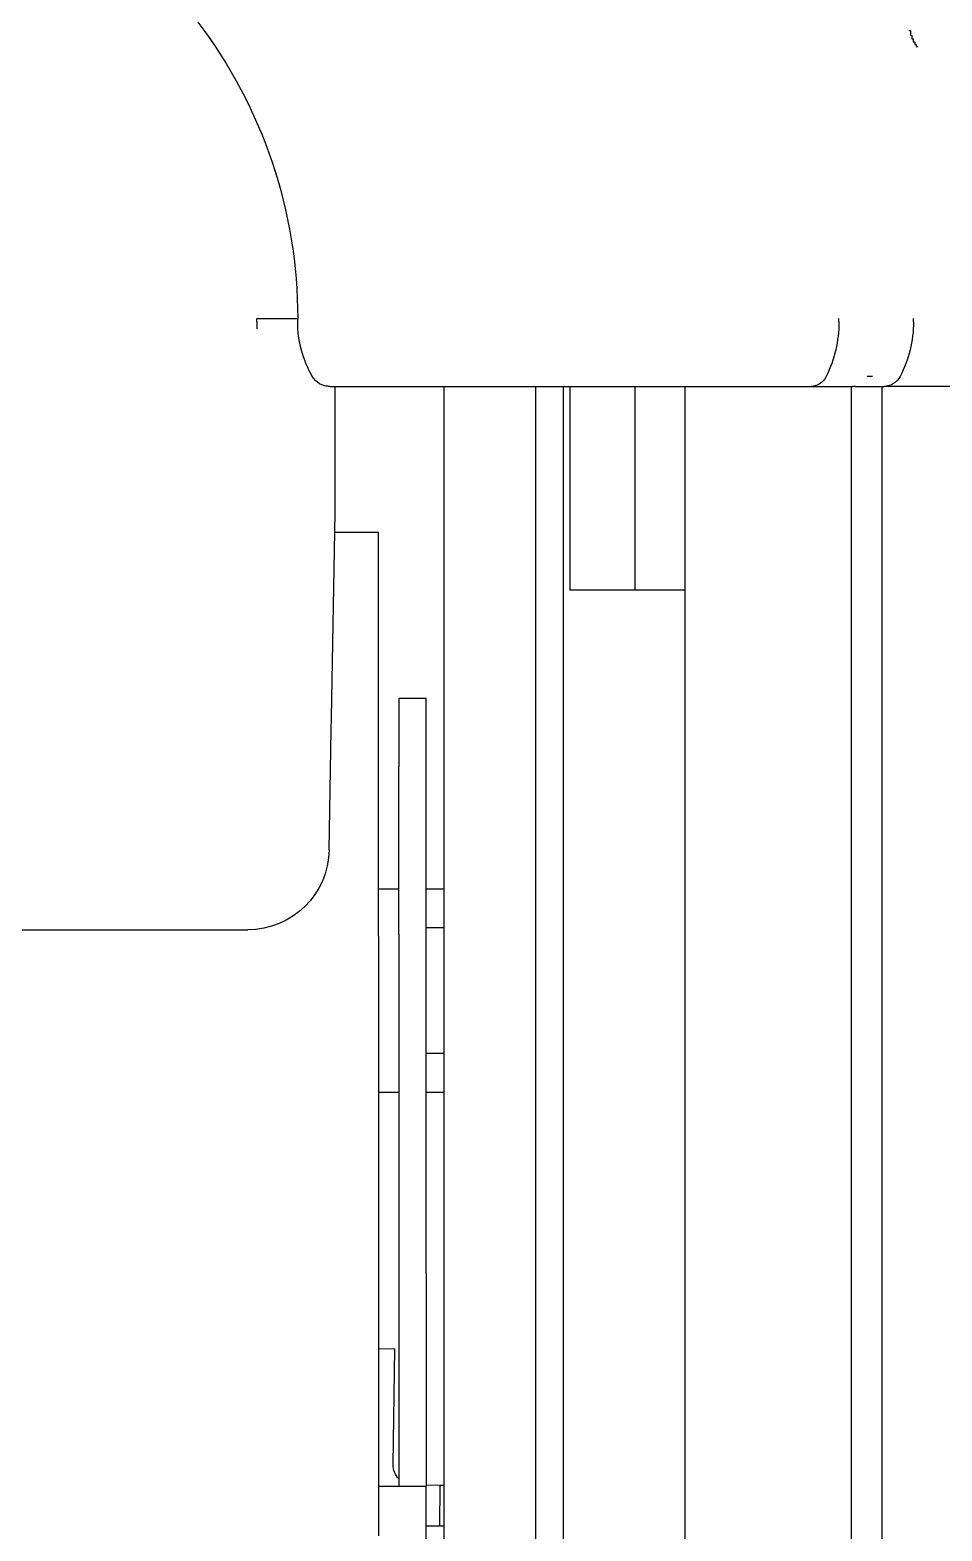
# Model space of a CAD drawing. Header units: millimetres. Extents: x 2698011 to 2856548, y 1019778 to 1210064.
# Drawn here: x 2787027.1 to 2787094.2, y 1123878.9 to 1123989.3 of the extents above; entities that cross this region are included whole.
import ezdxf

# ---------------------------------------------------------------- set-up
doc = ezdxf.new("R2010")
doc.units = ezdxf.units.MM
doc.layers.add('Bloques borde', color=9, linetype='Continuous')
doc.layers.add('Y_ CAJAS', color=9, linetype='Continuous')

# ---------------------------------------------------------------- blocks, each defined once
blk = doc.blocks.new('CO ALURA_  2500 tras 1120 CE ESQ - Inc')
at = {"layer": 'Bloques borde', "linetype": 'Continuous'}
for p, q in [((0.50099375119828, 0), (0.50099375119828, 1.185)), ((0.50099375119828, 0), (0.50099375119828, 1.185)), ((0.5077437511982908, 0), (0.5077437511982908, 1.185)), ((0.5077437511982908, 0), (0.5077437511982908, 1.185)), ((0.5097937511982878, 0), (0.5097937511982878, 1.185)), ((0.5097937511982878, 0), (0.5097937511982878, 1.185)), ((0.5187437514162241, 0), (0.5187437514162241, 1.185)), ((0.5187437514162241, 0), (0.5187437514162241, 1.185)), ((0.530993751198281, 0), (0.530993751198281, 1.185)), ((0.530993751198281, 0), (0.530993751198281, 1.185)), ((0.533252009211225, 0), (0.533252009211225, 1.185)), ((0.533252009211225, 0), (0.533252009211225, 1.185)), ((0.4996937517974234, 0.7159746438903059), (0.4996937517974234, 0.0809746438903005)), ((0.4996937517974234, 0.7159746438903059), (0.4996937517974234, 0.0809746438903005)), ((0.4961937517974209, 0.0404621901043925), (0.4961937517974209, 0.0846049959806834)), ((0.4961937517974209, 0.0404621901043925), (0.4961937517974209, 0.0846049959806834)), ((0.500693751797428, 0.0838899167934813), (0.4996937517974234, 0.0838746322100548)), ((0.500693751797428, 0.0838899167934813), (0.4996937517974234, 0.0838746322100548)), ((0.50099375119828, 0.0838945021593531), (0.500693751797428, 0.0838899167934813)), ((0.50099375119828, 0.0838945021593531), (0.500693751797428, 0.0838899167934813)), ((0.500693751797428, 0.0838899167934813), (0.5007396001925031, 0.0808902671598304)), ((0.500693751797428, 0.0838899167934813), (0.5007396001925031, 0.0808902671598304)), ((0.4966937517974089, 0.0809746438903005), (0.4961937517974209, 0.0809746438903005)), ((0.4966937517974089, 0.0809746438903005), (0.4961937517974209, 0.0809746438903005)), ((0.4996937517974234, 0.0809746438903005), (0.4966937517974089, 0.0809746438903005)), ((0.4996937517974234, 0.0809746438903005), (0.4966937517974089, 0.0809746438903005)), ((0.4976937517974136, 0.0653059358699437), (0.4976937517974136, 0.0809746438903005)), ((0.4976937517974136, 0.0653059358699437), (0.4976937517974136, 0.0809746438903005)), ((0.4996937517974234, 0.0653059358699437), (0.4996937517974234, 0.0809746438903005)), ((0.4996937517974234, 0.0653059358699437), (0.4996937517974234, 0.0809746438903005)), ((0.5007396001925031, 0.0808902671598304), (0.4996937517974234, 0.0808742818027923)), ((0.5007396001925031, 0.0808902671598304), (0.4996937517974234, 0.0808742818027923)), ((0.50099375119828, 0.0808941517520907), (0.5007396001925031, 0.0808902671598304)), ((0.50099375119828, 0.0808941517520907), (0.5007396001925031, 0.0808902671598304)), ((0.4972629331507791, 0.0793369525487577), (0.4973928369367969, 0.070837945253416)), ((0.4972629331507791, 0.0793369525487577), (0.4973928369367969, 0.070837945253416)), ((0.4961937517974209, 0.0708196177365608), (0.4973928369367969, 0.070837945253416)), ((0.4961937517974209, 0.0708196177365608), (0.4973928369367969, 0.070837945253416)), ((0.4976937517974136, 0.040305935869938), (0.4976937517974136, 0.0653059358699437)), ((0.4976937517974136, 0.040305935869938), (0.4976937517974136, 0.0653059358699437)), ((0.4996937517974234, 0.0653059358699437), (0.4996937517974234, 0.040305935869938)), ((0.4996937517974234, 0.0653059358699437), (0.4996937517974234, 0.040305935869938)), ((0.4976937517974136, 0.0519746438903042), (0.4961937517974209, 0.0519746438903042)), ((0.4976937517974136, 0.0519746438903042), (0.4961937517974209, 0.0519746438903042)), ((0.50099375119828, 0.0519746438903042), (0.4996937517974234, 0.0519746438903042)), ((0.50099375119828, 0.0519746438903042), (0.4996937517974234, 0.0519746438903042)), ((0.50099375119828, 0.0491049786514282), (0.4996937517974234, 0.0491049786514282)), ((0.50099375119828, 0.0491049786514282), (0.4996937517974234, 0.0491049786514282)), ((0.0064316615004998, 0.0400000000000063), (0.4865558396978146, 0.0400000000000063)), ((0.0064316615004998, 0.0400000000000063), (0.4865558396978146, 0.0400000000000063)), ((0.4961937517974209, 0.0404621901043925), (0.4961937517974209, 0.0107318826927951)), ((0.4961937517974209, 0.0404621901043925), (0.4961937517974209, 0.0107318826927951)), ((0.4976937517974136, 0.040305935869938), (0.4976937517974136, 0.0279746438903033)), ((0.4976937517974136, 0.040305935869938), (0.4976937517974136, 0.0279746438903033)), ((0.4996937517974234, 0.040305935869938), (0.4996937517974234, 0.0279746438903033)), ((0.4996937517974234, 0.040305935869938), (0.4996937517974234, 0.0279746438903033)), ((0.50099375119828, 0.0398443091291938), (0.4996937517974234, 0.0398443091291938)), ((0.50099375119828, 0.0398443091291938), (0.4996937517974234, 0.0398443091291938)), ((0.4961937517974209, 0.0369746438903036), (0.4976937517974136, 0.0369746438903036)), ((0.4961937517974209, 0.0369746438903036), (0.4976937517974136, 0.0369746438903036)), ((0.4996937517974234, 0.0369746438903036), (0.50099375119828, 0.0369746438903036)), ((0.4996937517974234, 0.0369746438903036), (0.50099375119828, 0.0369746438903036)), ((0.4925549258687454, 0.0341047144386266), (0.4927085167433918, 0.0253054991239452)), ((0.4925549258687454, 0.0341047144386266), (0.4927085167433918, 0.0253054991239452)), ((0.4976937517974136, 0.0229746438902936), (0.4976937517974136, 0.0279746438903033)), ((0.4976937517974136, 0.0229746438902936), (0.4976937517974136, 0.0279746438903033)), ((0.4996937517974234, 0.0279746438903033), (0.4996937517974234, 0.0229746438902936)), ((0.4996937517974234, 0.0279746438903033), (0.4996937517974234, 0.0229746438902936)), ((0.4927085167433918, 0.0253054991239452), (0.492724815304058, 0.024371755208378)), ((0.4927085167433918, 0.0253054991239452), (0.492724815304058, 0.024371755208378)), ((0.492724815304058, 0.024371755208378), (0.492987501198286, 0.0093224904078255)), ((0.492724815304058, 0.024371755208378), (0.492987501198286, 0.0093224904078255)), ((0.4996937517974234, 0.0229746438902936), (0.4976937517974136, 0.0229746438902936)), ((0.4996937517974234, 0.0229746438902936), (0.4976937517974136, 0.0229746438902936)), ((0.5150982518441368, 0.0150000000000006), (0.510293749400887, 0.0150000000000006)), ((0.510293749400887, 0.0150000000000006), (0.510293749400887, 0)), ((0.5150982518441368, 0.0150000000000006), (0.510293749400887, 0.0150000000000006)), ((0.510293749400887, 0.0150000000000006), (0.510293749400887, 0)), ((0.5187437514162241, 0.0150000000000006), (0.5150982518441368, 0.0150000000000006)), ((0.5150982518441368, 0.0150000000000006), (0.5150982518441368, 0)), ((0.5187437514162241, 0.0150000000000006), (0.5150982518441368, 0.0150000000000006)), ((0.5150982518441368, 0.0150000000000006), (0.5150982518441368, 0)), ((0.4929629001644287, 0.0107318826927951), (0.4961937517974209, 0.0107318826927951)), ((0.4929629001644287, 0.0107318826927951), (0.4961937517974209, 0.0107318826927951)), ((0.492987501198286, 0.0093224904078255), (0.492987501198286, 0.0029121681886437)), ((0.492987501198286, 0.0093224904078255), (0.492987501198286, 0.0029121681886437)), ((0.492987501198286, 0.0029121681886437), (0.492987501198286, 0)), ((0.492987501198286, 0.0029121681886437), (0.492987501198286, 0)), ((0.4925919795966821, 0), (0.4995589029759915, 0)), ((0.4925919795966821, 0), (0.4995589029759915, 0)), ((0.4995589029759915, 0), (0.528045381942718, 0)), ((0.4995589029759915, 0), (0.528045381942718, 0)), ((0.528045381942718, 0), (0.5311067093731481, 0)), ((0.528045381942718, 0), (0.5311067093731481, 0)), ((0.5313240666130242, 0), (0.5311067093731481, 0)), ((0.5313240666130242, 0), (0.5311067093731481, 0)), ((0.5313240666130242, 0), (0.5334222175336834, 0)), ((0.5313240666130242, 0), (0.5334222175336834, 0)), ((0.5434392722007431, 0), (0.533422216198261, 0)), ((0.5434392722007431, 0), (0.533422216198261, 0)), ((0.4913092979680016, -0.0007416697507949), (0.4913102619990755, -0.0007399999999933)), ((0.4913092979680016, -0.0007416697507949), (0.4913102619990755, -0.0007399999999933)), ((0.5291597723895906, -0.0007416697507949), (0.5291589355407214, -0.0007399999999933)), ((0.5291597723895906, -0.0007416697507949), (0.5291589355407214, -0.0007399999999933)), ((0.5345991842966386, -0.0007416697507949), (0.5345982995735598, -0.0007399999999933)), ((0.5345991842966386, -0.0007416697507949), (0.5345982995735598, -0.0007399999999933)), ((0.4872374596637317, -0.004343828904382), (0.4872374596637317, -0.0042476367579667)), ((0.4872374596637317, -0.004343828904382), (0.4872374596637317, -0.0042476367579667)), ((0.4872374596637317, -0.0047416815408781), (0.4872374596637317, -0.004343828904382)), ((0.4872374596637317, -0.0047416815408781), (0.4872374596637317, -0.004343828904382)), ((0.4872374596637317, -0.0047416815408781), (0.4872374596637317, -0.0049999999999955)), ((0.4872374596637317, -0.0047416815408781), (0.4872374596637317, -0.0049999999999955)), ((0.4872374596637317, -0.0049999999999955), (0.4902375011982656, -0.0049999999999955)), ((0.4872374596637317, -0.0049999999999955), (0.4902375011982656, -0.0049999999999955)), ((0.4902375011982656, -0.0047416697507998), (0.4902375011982656, -0.0049999999999955)), ((0.4902375011982656, -0.0047416697507998), (0.4902375011982656, -0.0049999999999955)), ((0.5300895399907688, -0.0047416697507998), (0.5300895399907688, -0.0049999999999955)), ((0.5300895399907688, -0.0047416697507998), (0.5300895399907688, -0.0049999999999955)), ((0.5355829399183847, -0.0047416697507998), (0.5355829399183847, -0.0049999999999955)), ((0.5355829399183847, -0.0047416697507998), (0.5355829399183847, -0.0049999999999955))]:
    blk.add_line(p, q, dxfattribs=at)
for points in [[(0.5325699369485335, -0.0007390805341743, 0), (0.5325699369485335, -0.0007390805341743, 0), (0.5325699369485335, -0.0007390805341743, 0), (0.5325699369485335, -0.0007390805341743, 0), (0.5324699369485302, -0.0007390805341743, 0), (0.5324699369485302, -0.0007390805341743, 0), (0.5324699369485302, -0.0007390805341743, 0), (0.5324699369485302, -0.0007390805341743, 0), (0.5324699369485302, -0.0007390805341743, 0), (0.5324699369485302, -0.0007390805341743, 0), (0.5324699369485302, -0.0007390805341743, 0), (0.5324699369485302, -0.0007290805341711, 0), (0.5324699369485302, -0.0007290805341711, 0), (0.5324699369485302, -0.0007290805341711, 0), (0.5324699369485302, -0.0007290805341711, 0), (0.5324699369485302, -0.0007290805341711, 0), (0.5324699369485302, -0.0007290805341711, 0), (0.5324699369485302, -0.0007290805341711, 0), (0.5324699369485302, -0.0007290805341711, 0), (0.5324699369485302, -0.0007290805341711, 0), (0.5324699369485302, -0.0007290805341711, 0), (0.5324699369485302, -0.0007290805341711, 0), (0.5324699369485302, -0.0007290805341711, 0), (0.5324699369485302, -0.0007290805341711, 0), (0.5324699369485302, -0.0007290805341711, 0), (0.5324699369485302, -0.0007290805341711, 0), (0.5324699369485302, -0.0007290805341711, 0), (0.5324699369485302, -0.0007290805341711, 0), (0.5324699369485302, -0.0007290805341711, 0), (0.5324699369485302, -0.0007290805341711, 0), (0.5324699369485302, -0.0007290805341711, 0), (0.5324699369485302, -0.0007290805341711, 0), (0.5324699369485302, -0.0007290805341711, 0), (0.5324699369485302, -0.0007290805341711, 0), (0.5324699369485302, -0.0007290805341711, 0), (0.5324699369485302, -0.0007290805341711, 0), (0.5324699369485302, -0.0007290805341711, 0), (0.5324699369485302, -0.0007290805341711, 0), (0.5324699369485302, -0.0007290805341711, 0), (0.5324699369485302, -0.0007290805341711, 0), (0.5324699369485302, -0.0007290805341711, 0), (0.5324699369485302, -0.0007290805341711, 0), (0.5324699369485302, -0.0007290805341711, 0), (0.5323699369485269, -0.0007290805341711, 0), (0.5323699369485269, -0.0007290805341711, 0), (0.5323699369485269, -0.0007290805341711, 0), (0.5323699369485269, -0.0007290805341711, 0), (0.5323699369485269, -0.0007290805341711, 0), (0.5323699369485269, -0.0007290805341711, 0), (0.5323699369485269, -0.0007290805341711, 0), (0.5323699369485269, -0.0007290805341711, 0), (0.5323699369485269, -0.0007290805341711, 0), (0.5323699369485269, -0.0007290805341711, 0), (0.5323699369485269, -0.0007290805341711, 0), (0.5323699369485269, -0.0007290805341711, 0), (0.5323699369485269, -0.0007290805341711, 0), (0.5323699369485269, -0.0007290805341711, 0), (0.5323699369485269, -0.0007290805341711, 0), (0.5323699369485269, -0.0007290805341711, 0), (0.5323699369485269, -0.0007290805341711, 0), (0.5323699369485269, -0.0007190805341679, 0), (0.5323699369485269, -0.0007190805341679, 0), (0.5323699369485269, -0.0007190805341679, 0), (0.5323699369485269, -0.0007190805341679, 0), (0.5323699369485269, -0.0007190805341679, 0), (0.5323699369485269, -0.0007190805341679, 0), (0.5323699369485269, -0.0007190805341679, 0), (0.5323699369485269, -0.0007190805341679, 0), (0.5323699369485269, -0.0007190805341679, 0), (0.5323699369485269, -0.0007290805341711, 0), (0.5323699369485269, -0.0007290805341711, 0), (0.5323699369485269, -0.0007290805341711, 0), (0.5323699369485269, -0.0007290805341711, 0), (0.5323699369485269, -0.0007290805341711, 0), (0.5323699369485269, -0.0007290805341711, 0), (0.5323699369485269, -0.0007290805341711, 0), (0.5322699369485236, -0.0007290805341711, 0), (0.5322699369485236, -0.0007290805341711, 0), (0.5322699369485236, -0.0007290805341711, 0), (0.5322699369485236, -0.0007290805341711, 0), (0.5322699369485236, -0.0007290805341711, 0), (0.5322699369485236, -0.0007290805341711, 0), (0.5322699369485236, -0.0007290805341711, 0), (0.5322699369485236, -0.0007290805341711, 0), (0.5322699369485236, -0.0007290805341711, 0), (0.5322699369485236, -0.0007290805341711, 0), (0.5322699369485236, -0.0007290805341711, 0), (0.5322699369485236, -0.0007290805341711, 0), (0.5322699369485236, -0.0007290805341711, 0), (0.5322699369485236, -0.0007290805341711, 0), (0.5322699369485236, -0.0007290805341711, 0), (0.5322699369485236, -0.0007290805341711, 0), (0.5322699369485236, -0.0007290805341711, 0), (0.5322699369485236, -0.0007290805341711, 0), (0.5322699369485236, -0.0007290805341711, 0), (0.5322699369485236, -0.0007290805341711, 0), (0.5322699369485236, -0.0007290805341711, 0), (0.5322699369485236, -0.0007290805341711, 0), (0.5322699369485236, -0.0007290805341711, 0), (0.5322699369485236, -0.0007290805341711, 0), (0.5322699369485236, -0.0007290805341711, 0), (0.5322699369485236, -0.0007290805341711, 0), (0.5322699369485236, -0.0007290805341711, 0), (0.5322699369485236, -0.0007290805341711, 0), (0.5322699369485236, -0.0007290805341711, 0), (0.5322699369485236, -0.0007290805341711, 0), (0.5321699369485487, -0.0007290805341711, 0), (0.5321699369485487, -0.0007290805341711, 0), (0.5321699369485487, -0.0007290805341711, 0), (0.5321699369485487, -0.0007290805341711, 0), (0.5321699369485487, -0.0007290805341711, 0), (0.5321699369485487, -0.0007290805341711, 0), (0.5321699369485487, -0.0007290805341711, 0), (0.5321699369485487, -0.0007290805341711, 0), (0.5321699369485487, -0.0007290805341711, 0), (0.5321699369485487, -0.0007290805341711, 0), (0.5321699369485487, -0.0007290805341711, 0), (0.5321699369485487, -0.0007290805341711, 0), (0.5321699369485487, -0.0007390805341743, 0), (0.5321699369485487, -0.0007390805341743, 0), (0.5321699369485487, -0.0007390805341743, 0), (0.5321699369485487, -0.0007390805341743, 0), (0.5321699369485487, -0.0007390805341743, 0), (0.5321699369485487, -0.0007390805341743, 0), (0.5321699369485487, -0.0007390805341743, 0), (0.5321699369485487, -0.0007390805341743, 0), (0.5321699369485487, -0.0007390805341743, 0), (0.5321699369485487, -0.0007390805341743, 0), (0.5321699369485487, -0.0007390805341743, 0)], [(0.5325699369485335, -0.0007390805341743, 0), (0.5325699369485335, -0.0007390805341743, 0), (0.5325699369485335, -0.0007390805341743, 0), (0.5325699369485335, -0.0007390805341743, 0), (0.5324699369485302, -0.0007390805341743, 0), (0.5324699369485302, -0.0007390805341743, 0), (0.5324699369485302, -0.0007390805341743, 0), (0.5324699369485302, -0.0007390805341743, 0), (0.5324699369485302, -0.0007390805341743, 0), (0.5324699369485302, -0.0007390805341743, 0), (0.5324699369485302, -0.0007390805341743, 0), (0.5324699369485302, -0.0007290805341711, 0), (0.5324699369485302, -0.0007290805341711, 0), (0.5324699369485302, -0.0007290805341711, 0), (0.5324699369485302, -0.0007290805341711, 0), (0.5324699369485302, -0.0007290805341711, 0), (0.5324699369485302, -0.0007290805341711, 0), (0.5324699369485302, -0.0007290805341711, 0), (0.5324699369485302, -0.0007290805341711, 0), (0.5324699369485302, -0.0007290805341711, 0), (0.5324699369485302, -0.0007290805341711, 0), (0.5324699369485302, -0.0007290805341711, 0), (0.5324699369485302, -0.0007290805341711, 0), (0.5324699369485302, -0.0007290805341711, 0), (0.5324699369485302, -0.0007290805341711, 0), (0.5324699369485302, -0.0007290805341711, 0), (0.5324699369485302, -0.0007290805341711, 0), (0.5324699369485302, -0.0007290805341711, 0), (0.5324699369485302, -0.0007290805341711, 0), (0.5324699369485302, -0.0007290805341711, 0), (0.5324699369485302, -0.0007290805341711, 0), (0.5324699369485302, -0.0007290805341711, 0), (0.5324699369485302, -0.0007290805341711, 0), (0.5324699369485302, -0.0007290805341711, 0), (0.5324699369485302, -0.0007290805341711, 0), (0.5324699369485302, -0.0007290805341711, 0), (0.5324699369485302, -0.0007290805341711, 0), (0.5324699369485302, -0.0007290805341711, 0), (0.5324699369485302, -0.0007290805341711, 0), (0.5324699369485302, -0.0007290805341711, 0), (0.5324699369485302, -0.0007290805341711, 0), (0.5324699369485302, -0.0007290805341711, 0), (0.5324699369485302, -0.0007290805341711, 0), (0.5323699369485269, -0.0007290805341711, 0), (0.5323699369485269, -0.0007290805341711, 0), (0.5323699369485269, -0.0007290805341711, 0), (0.5323699369485269, -0.0007290805341711, 0), (0.5323699369485269, -0.0007290805341711, 0), (0.5323699369485269, -0.0007290805341711, 0), (0.5323699369485269, -0.0007290805341711, 0), (0.5323699369485269, -0.0007290805341711, 0), (0.5323699369485269, -0.0007290805341711, 0), (0.5323699369485269, -0.0007290805341711, 0), (0.5323699369485269, -0.0007290805341711, 0), (0.5323699369485269, -0.0007290805341711, 0), (0.5323699369485269, -0.0007290805341711, 0), (0.5323699369485269, -0.0007290805341711, 0), (0.5323699369485269, -0.0007290805341711, 0), (0.5323699369485269, -0.0007290805341711, 0), (0.5323699369485269, -0.0007290805341711, 0), (0.5323699369485269, -0.0007190805341679, 0), (0.5323699369485269, -0.0007190805341679, 0), (0.5323699369485269, -0.0007190805341679, 0), (0.5323699369485269, -0.0007190805341679, 0), (0.5323699369485269, -0.0007190805341679, 0), (0.5323699369485269, -0.0007190805341679, 0), (0.5323699369485269, -0.0007190805341679, 0), (0.5323699369485269, -0.0007190805341679, 0), (0.5323699369485269, -0.0007190805341679, 0), (0.5323699369485269, -0.0007290805341711, 0), (0.5323699369485269, -0.0007290805341711, 0), (0.5323699369485269, -0.0007290805341711, 0), (0.5323699369485269, -0.0007290805341711, 0), (0.5323699369485269, -0.0007290805341711, 0), (0.5323699369485269, -0.0007290805341711, 0), (0.5323699369485269, -0.0007290805341711, 0), (0.5322699369485236, -0.0007290805341711, 0), (0.5322699369485236, -0.0007290805341711, 0), (0.5322699369485236, -0.0007290805341711, 0), (0.5322699369485236, -0.0007290805341711, 0), (0.5322699369485236, -0.0007290805341711, 0), (0.5322699369485236, -0.0007290805341711, 0), (0.5322699369485236, -0.0007290805341711, 0), (0.5322699369485236, -0.0007290805341711, 0), (0.5322699369485236, -0.0007290805341711, 0), (0.5322699369485236, -0.0007290805341711, 0), (0.5322699369485236, -0.0007290805341711, 0), (0.5322699369485236, -0.0007290805341711, 0), (0.5322699369485236, -0.0007290805341711, 0), (0.5322699369485236, -0.0007290805341711, 0), (0.5322699369485236, -0.0007290805341711, 0), (0.5322699369485236, -0.0007290805341711, 0), (0.5322699369485236, -0.0007290805341711, 0), (0.5322699369485236, -0.0007290805341711, 0), (0.5322699369485236, -0.0007290805341711, 0), (0.5322699369485236, -0.0007290805341711, 0), (0.5322699369485236, -0.0007290805341711, 0), (0.5322699369485236, -0.0007290805341711, 0), (0.5322699369485236, -0.0007290805341711, 0), (0.5322699369485236, -0.0007290805341711, 0), (0.5322699369485236, -0.0007290805341711, 0), (0.5322699369485236, -0.0007290805341711, 0), (0.5322699369485236, -0.0007290805341711, 0), (0.5322699369485236, -0.0007290805341711, 0), (0.5322699369485236, -0.0007290805341711, 0), (0.5322699369485236, -0.0007290805341711, 0), (0.5321699369485487, -0.0007290805341711, 0), (0.5321699369485487, -0.0007290805341711, 0), (0.5321699369485487, -0.0007290805341711, 0), (0.5321699369485487, -0.0007290805341711, 0), (0.5321699369485487, -0.0007290805341711, 0), (0.5321699369485487, -0.0007290805341711, 0), (0.5321699369485487, -0.0007290805341711, 0), (0.5321699369485487, -0.0007290805341711, 0), (0.5321699369485487, -0.0007290805341711, 0), (0.5321699369485487, -0.0007290805341711, 0), (0.5321699369485487, -0.0007290805341711, 0), (0.5321699369485487, -0.0007290805341711, 0), (0.5321699369485487, -0.0007390805341743, 0), (0.5321699369485487, -0.0007390805341743, 0), (0.5321699369485487, -0.0007390805341743, 0), (0.5321699369485487, -0.0007390805341743, 0), (0.5321699369485487, -0.0007390805341743, 0), (0.5321699369485487, -0.0007390805341743, 0), (0.5321699369485487, -0.0007390805341743, 0), (0.5321699369485487, -0.0007390805341743, 0), (0.5321699369485487, -0.0007390805341743, 0), (0.5321699369485487, -0.0007390805341743, 0), (0.5321699369485487, -0.0007390805341743, 0)], [(0.5325699369485335, -0.0007390805341743, 0), (0.5325699369485335, -0.0007390805341743, 0), (0.5325699369485335, -0.0007390805341743, 0), (0.5325699369485335, -0.0007390805341743, 0), (0.5324699369485302, -0.0007390805341743, 0), (0.5324699369485302, -0.0007390805341743, 0), (0.5324699369485302, -0.0007390805341743, 0), (0.5324699369485302, -0.0007390805341743, 0), (0.5324699369485302, -0.0007390805341743, 0), (0.5324699369485302, -0.0007390805341743, 0), (0.5324699369485302, -0.0007390805341743, 0), (0.5324699369485302, -0.0007390805341743, 0), (0.5324699369485302, -0.0007390805341743, 0), (0.5324699369485302, -0.0007390805341743, 0), (0.5324699369485302, -0.0007390805341743, 0), (0.5324699369485302, -0.0007390805341743, 0), (0.5324699369485302, -0.0007390805341743, 0), (0.5324699369485302, -0.0007390805341743, 0), (0.5324699369485302, -0.0007390805341743, 0), (0.5324699369485302, -0.0007390805341743, 0), (0.5324699369485302, -0.0007390805341743, 0), (0.5324699369485302, -0.0007390805341743, 0), (0.5324699369485302, -0.0007390805341743, 0), (0.5324699369485302, -0.0007390805341743, 0), (0.5324699369485302, -0.0007290805341711, 0), (0.5324699369485302, -0.0007290805341711, 0), (0.5324699369485302, -0.0007290805341711, 0), (0.5324699369485302, -0.0007290805341711, 0), (0.5324699369485302, -0.0007290805341711, 0), (0.5324699369485302, -0.0007290805341711, 0), (0.5324699369485302, -0.0007290805341711, 0), (0.5324699369485302, -0.0007290805341711, 0), (0.5324699369485302, -0.0007290805341711, 0), (0.5324699369485302, -0.0007290805341711, 0), (0.5324699369485302, -0.0007290805341711, 0), (0.5324699369485302, -0.0007290805341711, 0), (0.5324699369485302, -0.0007290805341711, 0), (0.5324699369485302, -0.0007290805341711, 0), (0.5324699369485302, -0.0007290805341711, 0), (0.5324699369485302, -0.0007290805341711, 0), (0.5324699369485302, -0.0007290805341711, 0), (0.5324699369485302, -0.0007290805341711, 0), (0.5324699369485302, -0.0007290805341711, 0), (0.5324699369485302, -0.0007290805341711, 0), (0.5323699369485269, -0.0007290805341711, 0), (0.5323699369485269, -0.0007290805341711, 0), (0.5323699369485269, -0.0007290805341711, 0), (0.5323699369485269, -0.0007290805341711, 0), (0.5323699369485269, -0.0007290805341711, 0), (0.5323699369485269, -0.0007290805341711, 0), (0.5323699369485269, -0.0007290805341711, 0), (0.5323699369485269, -0.0007290805341711, 0), (0.5323699369485269, -0.0007290805341711, 0), (0.5323699369485269, -0.0007290805341711, 0), (0.5323699369485269, -0.0007290805341711, 0), (0.5323699369485269, -0.0007290805341711, 0), (0.5323699369485269, -0.0007290805341711, 0), (0.5323699369485269, -0.0007290805341711, 0), (0.5323699369485269, -0.0007290805341711, 0), (0.5323699369485269, -0.0007290805341711, 0), (0.5323699369485269, -0.0007290805341711, 0), (0.5323699369485269, -0.0007290805341711, 0), (0.5323699369485269, -0.0007290805341711, 0), (0.5323699369485269, -0.0007290805341711, 0), (0.5323699369485269, -0.0007290805341711, 0), (0.5323699369485269, -0.0007290805341711, 0), (0.5323699369485269, -0.0007290805341711, 0), (0.5323699369485269, -0.0007290805341711, 0), (0.5323699369485269, -0.0007290805341711, 0), (0.5323699369485269, -0.0007290805341711, 0), (0.5323699369485269, -0.0007290805341711, 0), (0.5323699369485269, -0.0007290805341711, 0), (0.5323699369485269, -0.0007290805341711, 0), (0.5323699369485269, -0.0007290805341711, 0), (0.5323699369485269, -0.0007290805341711, 0), (0.5323699369485269, -0.0007290805341711, 0), (0.5323699369485269, -0.0007290805341711, 0), (0.5322699369485236, -0.0007290805341711, 0), (0.5322699369485236, -0.0007290805341711, 0), (0.5322699369485236, -0.0007290805341711, 0), (0.5322699369485236, -0.0007290805341711, 0), (0.5322699369485236, -0.0007290805341711, 0), (0.5322699369485236, -0.0007290805341711, 0), (0.5322699369485236, -0.0007290805341711, 0), (0.5322699369485236, -0.0007290805341711, 0), (0.5322699369485236, -0.0007290805341711, 0), (0.5322699369485236, -0.0007290805341711, 0), (0.5322699369485236, -0.0007290805341711, 0), (0.5322699369485236, -0.0007290805341711, 0), (0.5322699369485236, -0.0007290805341711, 0), (0.5322699369485236, -0.0007290805341711, 0), (0.5322699369485236, -0.0007290805341711, 0), (0.5322699369485236, -0.0007290805341711, 0), (0.5322699369485236, -0.0007290805341711, 0), (0.5322699369485236, -0.0007290805341711, 0), (0.5322699369485236, -0.0007290805341711, 0), (0.5322699369485236, -0.0007290805341711, 0), (0.5322699369485236, -0.0007290805341711, 0), (0.5322699369485236, -0.0007290805341711, 0), (0.5322699369485236, -0.0007290805341711, 0), (0.5322699369485236, -0.0007290805341711, 0), (0.5322699369485236, -0.0007290805341711, 0), (0.5322699369485236, -0.0007290805341711, 0), (0.5322699369485236, -0.0007290805341711, 0), (0.5322699369485236, -0.0007290805341711, 0), (0.5322699369485236, -0.0007390805341743, 0), (0.5322699369485236, -0.0007390805341743, 0), (0.5321699369485487, -0.0007390805341743, 0), (0.5321699369485487, -0.0007390805341743, 0), (0.5321699369485487, -0.0007390805341743, 0), (0.5321699369485487, -0.0007390805341743, 0), (0.5321699369485487, -0.0007390805341743, 0), (0.5321699369485487, -0.0007390805341743, 0), (0.5321699369485487, -0.0007390805341743, 0), (0.5321699369485487, -0.0007390805341743, 0), (0.5321699369485487, -0.0007390805341743, 0), (0.5321699369485487, -0.0007390805341743, 0), (0.5321699369485487, -0.0007390805341743, 0), (0.5321699369485487, -0.0007390805341743, 0), (0.5321699369485487, -0.0007390805341743, 0), (0.5321699369485487, -0.0007390805341743, 0), (0.5321699369485487, -0.0007390805341743, 0), (0.5321699369485487, -0.0007390805341743, 0), (0.5321699369485487, -0.0007390805341743, 0), (0.5321699369485487, -0.0007390805341743, 0), (0.5321699369485487, -0.0007390805341743, 0), (0.5321699369485487, -0.0007390805341743, 0), (0.5321699369485487, -0.0007390805341743, 0), (0.5321699369485487, -0.0007390805341743, 0)], [(0.5325699369485335, -0.0007390805341743, 0), (0.5325699369485335, -0.0007390805341743, 0), (0.5325699369485335, -0.0007390805341743, 0), (0.5325699369485335, -0.0007390805341743, 0), (0.5324699369485302, -0.0007390805341743, 0), (0.5324699369485302, -0.0007390805341743, 0), (0.5324699369485302, -0.0007390805341743, 0), (0.5324699369485302, -0.0007390805341743, 0), (0.5324699369485302, -0.0007390805341743, 0), (0.5324699369485302, -0.0007390805341743, 0), (0.5324699369485302, -0.0007390805341743, 0), (0.5324699369485302, -0.0007390805341743, 0), (0.5324699369485302, -0.0007390805341743, 0), (0.5324699369485302, -0.0007390805341743, 0), (0.5324699369485302, -0.0007390805341743, 0), (0.5324699369485302, -0.0007390805341743, 0), (0.5324699369485302, -0.0007390805341743, 0), (0.5324699369485302, -0.0007390805341743, 0), (0.5324699369485302, -0.0007390805341743, 0), (0.5324699369485302, -0.0007390805341743, 0), (0.5324699369485302, -0.0007390805341743, 0), (0.5324699369485302, -0.0007390805341743, 0), (0.5324699369485302, -0.0007390805341743, 0), (0.5324699369485302, -0.0007390805341743, 0), (0.5324699369485302, -0.0007290805341711, 0), (0.5324699369485302, -0.0007290805341711, 0), (0.5324699369485302, -0.0007290805341711, 0), (0.5324699369485302, -0.0007290805341711, 0), (0.5324699369485302, -0.0007290805341711, 0), (0.5324699369485302, -0.0007290805341711, 0), (0.5324699369485302, -0.0007290805341711, 0), (0.5324699369485302, -0.0007290805341711, 0), (0.5324699369485302, -0.0007290805341711, 0), (0.5324699369485302, -0.0007290805341711, 0), (0.5324699369485302, -0.0007290805341711, 0), (0.5324699369485302, -0.0007290805341711, 0), (0.5324699369485302, -0.0007290805341711, 0), (0.5324699369485302, -0.0007290805341711, 0), (0.5324699369485302, -0.0007290805341711, 0), (0.5324699369485302, -0.0007290805341711, 0), (0.5324699369485302, -0.0007290805341711, 0), (0.5324699369485302, -0.0007290805341711, 0), (0.5324699369485302, -0.0007290805341711, 0), (0.5324699369485302, -0.0007290805341711, 0), (0.5323699369485269, -0.0007290805341711, 0), (0.5323699369485269, -0.0007290805341711, 0), (0.5323699369485269, -0.0007290805341711, 0), (0.5323699369485269, -0.0007290805341711, 0), (0.5323699369485269, -0.0007290805341711, 0), (0.5323699369485269, -0.0007290805341711, 0), (0.5323699369485269, -0.0007290805341711, 0), (0.5323699369485269, -0.0007290805341711, 0), (0.5323699369485269, -0.0007290805341711, 0), (0.5323699369485269, -0.0007290805341711, 0), (0.5323699369485269, -0.0007290805341711, 0), (0.5323699369485269, -0.0007290805341711, 0), (0.5323699369485269, -0.0007290805341711, 0), (0.5323699369485269, -0.0007290805341711, 0), (0.5323699369485269, -0.0007290805341711, 0), (0.5323699369485269, -0.0007290805341711, 0), (0.5323699369485269, -0.0007290805341711, 0), (0.5323699369485269, -0.0007290805341711, 0), (0.5323699369485269, -0.0007290805341711, 0), (0.5323699369485269, -0.0007290805341711, 0), (0.5323699369485269, -0.0007290805341711, 0), (0.5323699369485269, -0.0007290805341711, 0), (0.5323699369485269, -0.0007290805341711, 0), (0.5323699369485269, -0.0007290805341711, 0), (0.5323699369485269, -0.0007290805341711, 0), (0.5323699369485269, -0.0007290805341711, 0), (0.5323699369485269, -0.0007290805341711, 0), (0.5323699369485269, -0.0007290805341711, 0), (0.5323699369485269, -0.0007290805341711, 0), (0.5323699369485269, -0.0007290805341711, 0), (0.5323699369485269, -0.0007290805341711, 0), (0.5323699369485269, -0.0007290805341711, 0), (0.5323699369485269, -0.0007290805341711, 0), (0.5322699369485236, -0.0007290805341711, 0), (0.5322699369485236, -0.0007290805341711, 0), (0.5322699369485236, -0.0007290805341711, 0), (0.5322699369485236, -0.0007290805341711, 0), (0.5322699369485236, -0.0007290805341711, 0), (0.5322699369485236, -0.0007290805341711, 0), (0.5322699369485236, -0.0007290805341711, 0), (0.5322699369485236, -0.0007290805341711, 0), (0.5322699369485236, -0.0007290805341711, 0), (0.5322699369485236, -0.0007290805341711, 0), (0.5322699369485236, -0.0007290805341711, 0), (0.5322699369485236, -0.0007290805341711, 0), (0.5322699369485236, -0.0007290805341711, 0), (0.5322699369485236, -0.0007290805341711, 0), (0.5322699369485236, -0.0007290805341711, 0), (0.5322699369485236, -0.0007290805341711, 0), (0.5322699369485236, -0.0007290805341711, 0), (0.5322699369485236, -0.0007290805341711, 0), (0.5322699369485236, -0.0007290805341711, 0), (0.5322699369485236, -0.0007290805341711, 0), (0.5322699369485236, -0.0007290805341711, 0), (0.5322699369485236, -0.0007290805341711, 0), (0.5322699369485236, -0.0007290805341711, 0), (0.5322699369485236, -0.0007290805341711, 0), (0.5322699369485236, -0.0007290805341711, 0), (0.5322699369485236, -0.0007290805341711, 0), (0.5322699369485236, -0.0007290805341711, 0), (0.5322699369485236, -0.0007290805341711, 0), (0.5322699369485236, -0.0007390805341743, 0), (0.5322699369485236, -0.0007390805341743, 0), (0.5321699369485487, -0.0007390805341743, 0), (0.5321699369485487, -0.0007390805341743, 0), (0.5321699369485487, -0.0007390805341743, 0), (0.5321699369485487, -0.0007390805341743, 0), (0.5321699369485487, -0.0007390805341743, 0), (0.5321699369485487, -0.0007390805341743, 0), (0.5321699369485487, -0.0007390805341743, 0), (0.5321699369485487, -0.0007390805341743, 0), (0.5321699369485487, -0.0007390805341743, 0), (0.5321699369485487, -0.0007390805341743, 0), (0.5321699369485487, -0.0007390805341743, 0), (0.5321699369485487, -0.0007390805341743, 0), (0.5321699369485487, -0.0007390805341743, 0), (0.5321699369485487, -0.0007390805341743, 0), (0.5321699369485487, -0.0007390805341743, 0), (0.5321699369485487, -0.0007390805341743, 0), (0.5321699369485487, -0.0007390805341743, 0), (0.5321699369485487, -0.0007390805341743, 0), (0.5321699369485487, -0.0007390805341743, 0), (0.5321699369485487, -0.0007390805341743, 0), (0.5321699369485487, -0.0007390805341743, 0), (0.5321699369485487, -0.0007390805341743, 0)]]:
    blk.add_polyline3d(points, dxfattribs=at)
at = {"layer": 'Bloques borde'}
blk.add_polyline3d([(0.5352699369485379, -0.026229080534165, 0), (0.5352699369485379, -0.026229080534165, 0), (0.5352699369485379, -0.026219080534176, 0), (0.5352699369485379, -0.0262090805341728, 0), (0.5352699369485379, -0.0261990805341697, 0), (0.5353699369485412, -0.0261890805341665, 0), (0.5353699369485412, -0.0261790805341633, 0), (0.5353699369485412, -0.0261790805341633, 0), (0.5353699369485412, -0.0261690805341743, 0), (0.5353699369485412, -0.0261590805341712, 0), (0.5353699369485412, -0.026149080534168, 0), (0.5353699369485412, -0.0261390805341648, 0), (0.5353699369485412, -0.0261390805341648, 0), (0.5353699369485412, -0.0261290805341759, 0), (0.5353699369485412, -0.0261190805341727, 0), (0.5353699369485412, -0.0261090805341695, 0), (0.5353699369485412, -0.0260990805341663, 0), (0.5353699369485412, -0.0260990805341663, 0), (0.5353699369485412, -0.0260890805341632, 0), (0.5353699369485412, -0.0260790805341742, 0), (0.5353699369485412, -0.026069080534171, 0), (0.5353699369485412, -0.026069080534171, 0), (0.5353699369485412, -0.0260590805341678, 0), (0.5353699369485412, -0.0260490805341647, 0), (0.5353699369485412, -0.0260390805341757, 0), (0.5353699369485412, -0.0260390805341757, 0), (0.5353699369485412, -0.0260290805341725, 0), (0.5353699369485412, -0.0260190805341694, 0), (0.5353699369485412, -0.0260090805341662, 0), (0.5353699369485412, -0.0260090805341662, 0), (0.5353699369485412, -0.025999080534163, 0), (0.5353699369485412, -0.025989080534174, 0), (0.5353699369485412, -0.0259790805341709, 0), (0.5353699369485412, -0.0259690805341677, 0), (0.5353699369485412, -0.0259690805341677, 0), (0.5353699369485412, -0.0259590805341645, 0), (0.5353699369485412, -0.0259490805341756, 0), (0.5353699369485412, -0.0259390805341724, 0), (0.5353699369485412, -0.0259390805341724, 0), (0.5353699369485412, -0.0259290805341692, 0), (0.5353699369485412, -0.025919080534166, 0), (0.5353699369485412, -0.0259090805341771, 0), (0.5353699369485412, -0.0259090805341771, 0), (0.5353699369485412, -0.0258990805341739, 0), (0.5353699369485412, -0.0258890805341707, 0), (0.5353699369485412, -0.0258790805341676, 0), (0.5353699369485412, -0.0258690805341644, 0), (0.5353699369485412, -0.0258690805341644, 0), (0.5353699369485412, -0.0258590805341754, 0), (0.5353699369485412, -0.0258490805341722, 0), (0.5354699369485445, -0.0258390805341691, 0), (0.5354699369485445, -0.0258390805341691, 0), (0.5354699369485445, -0.0258290805341659, 0), (0.5354699369485445, -0.0258190805341769, 0), (0.5354699369485445, -0.0258090805341738, 0), (0.5354699369485445, -0.0258090805341738, 0), (0.5354699369485445, -0.0257990805341706, 0), (0.5354699369485445, -0.0257890805341674, 0), (0.5354699369485445, -0.0257790805341642, 0), (0.5354699369485445, -0.0257790805341642, 0), (0.5354699369485445, -0.0257690805341753, 0), (0.5354699369485445, -0.0257590805341721, 0), (0.5354699369485445, -0.0257490805341689, 0), (0.5354699369485445, -0.0257490805341689, 0), (0.5354699369485445, -0.0257390805341657, 0), (0.5354699369485445, -0.0257290805341768, 0), (0.5354699369485445, -0.0257190805341736, 0), (0.5354699369485445, -0.0257190805341736, 0), (0.5354699369485445, -0.0257090805341704, 0), (0.5354699369485445, -0.0256990805341673, 0), (0.5354699369485445, -0.0256990805341673, 0), (0.5354699369485445, -0.0256890805341641, 0), (0.5354699369485445, -0.0256790805341751, 0), (0.5354699369485445, -0.025669080534172, 0), (0.5354699369485445, -0.025669080534172, 0), (0.5354699369485445, -0.0256590805341688, 0), (0.5354699369485445, -0.0256490805341656, 0), (0.5354699369485445, -0.0256390805341766, 0), (0.5354699369485445, -0.0256390805341766, 0), (0.5354699369485445, -0.0256290805341735, 0), (0.5354699369485445, -0.0256190805341703, 0), (0.5354699369485445, -0.0256190805341703, 0), (0.5354699369485445, -0.0256090805341671, 0), (0.5354699369485445, -0.0255990805341639, 0), (0.5354699369485445, -0.0255990805341639, 0), (0.5354699369485445, -0.025589080534175, 0), (0.5355699369485479, -0.0255790805341718, 0), (0.5355699369485479, -0.0255690805341686, 0), (0.5355699369485479, -0.0255690805341686, 0), (0.5355699369485479, -0.0255590805341655, 0), (0.5355699369485479, -0.0255490805341765, 0), (0.5355699369485479, -0.0255490805341765, 0), (0.5355699369485479, -0.0255390805341733, 0), (0.5355699369485479, -0.0255290805341701, 0), (0.5355699369485479, -0.0255290805341701, 0), (0.5355699369485479, -0.02551908053416701, 0), (0.5355699369485479, -0.0255090805341638, 0), (0.5355699369485479, -0.0255090805341638, 0), (0.5355699369485479, -0.0254990805341748, 0), (0.5355699369485479, -0.0254890805341717, 0), (0.5355699369485479, -0.0254890805341717, 0), (0.5355699369485479, -0.0254790805341685, 0), (0.5355699369485479, -0.0254690805341653, 0), (0.5355699369485479, -0.0254690805341653, 0), (0.5355699369485479, -0.0254590805341763, 0), (0.5355699369485479, -0.0254490805341732, 0), (0.5355699369485479, -0.0254490805341732, 0), (0.5355699369485479, -0.02543908053417, 0), (0.5355699369485479, -0.02543908053417, 0), (0.5355699369485479, -0.0254290805341668, 0), (0.5355699369485479, -0.0254190805341637, 0), (0.5355699369485479, -0.0254190805341637, 0), (0.5355699369485479, -0.0254090805341747, 0), (0.5355699369485479, -0.0253990805341715, 0), (0.5355699369485479, -0.0253990805341715, 0), (0.5355699369485479, -0.0253890805341683, 0), (0.5355699369485479, -0.0253890805341683, 0), (0.5355699369485479, -0.0253790805341652, 0), (0.5355699369485479, -0.0253690805341762, 0), (0.5355699369485479, -0.0253690805341762, 0), (0.5355699369485479, -0.025359080534173, 0), (0.5356699369485228, -0.025359080534173, 0), (0.5356699369485228, -0.0253490805341699, 0), (0.5356699369485228, -0.0253490805341699, 0), (0.5356699369485228, -0.0253390805341667, 0), (0.5356699369485228, -0.0253290805341635, 0), (0.5356699369485228, -0.0253290805341635, 0), (0.5356699369485228, -0.0253190805341745, 0), (0.5356699369485228, -0.0253190805341745, 0), (0.5356699369485228, -0.0253090805341714, 0), (0.5356699369485228, -0.0253090805341714, 0), (0.5356699369485228, -0.0252990805341682, 0), (0.5356699369485228, -0.0252990805341682, 0), (0.5356699369485228, -0.025289080534165, 0), (0.5356699369485228, -0.0252790805341761, 0), (0.5356699369485228, -0.0252790805341761, 0), (0.5356699369485228, -0.0252690805341729, 0), (0.5356699369485228, -0.0252690805341729, 0), (0.5356699369485228, -0.0252590805341697, 0), (0.5356699369485228, -0.0252590805341697, 0), (0.5356699369485228, -0.0252490805341665, 0), (0.5356699369485228, -0.0252490805341665, 0), (0.5356699369485228, -0.0252390805341776, 0), (0.5356699369485228, -0.0252390805341776, 0), (0.5356699369485228, -0.0252290805341744, 0), (0.5356699369485228, -0.0252290805341744, 0), (0.5356699369485228, -0.0252190805341712, 0), (0.5356699369485228, -0.0252190805341712, 0), (0.5356699369485228, -0.0252090805341681, 0), (0.5356699369485228, -0.0252090805341681, 0), (0.5356699369485228, -0.0251990805341649, 0), (0.5356699369485228, -0.0251990805341649, 0), (0.5356699369485228, -0.0251990805341649, 0), (0.5356699369485228, -0.0251890805341759, 0), (0.5356699369485228, -0.0251890805341759, 0), (0.5356699369485228, -0.0251790805341727, 0), (0.5356699369485228, -0.0251790805341727, 0), (0.5356699369485228, -0.0251690805341696, 0), (0.5356699369485228, -0.0251690805341696, 0), (0.5357699369485261, -0.0251590805341664, 0), (0.5357699369485261, -0.0251590805341664, 0), (0.5357699369485261, -0.0251590805341664, 0), (0.5357699369485261, -0.0251490805341774, 0), (0.5357699369485261, -0.0251490805341774, 0), (0.5357699369485261, -0.0251390805341743, 0), (0.5357699369485261, -0.0251390805341743, 0), (0.5357699369485261, -0.0251390805341743, 0), (0.5357699369485261, -0.0251290805341711, 0), (0.5357699369485261, -0.0251290805341711, 0), (0.5357699369485261, -0.0251190805341679, 0), (0.5357699369485261, -0.0251190805341679, 0), (0.5357699369485261, -0.0251190805341679, 0), (0.5357699369485261, -0.0251090805341647, 0), (0.5357699369485261, -0.0251090805341647, 0), (0.5357699369485261, -0.0251090805341647, 0), (0.5357699369485261, -0.0250990805341758, 0), (0.5357699369485261, -0.0250990805341758, 0), (0.5357699369485261, -0.0250990805341758, 0), (0.5357699369485261, -0.0250890805341726, 0), (0.5357699369485261, -0.0250890805341726, 0), (0.5357699369485261, -0.0250890805341726, 0), (0.5357699369485261, -0.0250790805341694, 0), (0.5357699369485261, -0.0250790805341694, 0), (0.5357699369485261, -0.0250790805341694, 0), (0.5357699369485261, -0.0250690805341662, 0), (0.5357699369485261, -0.0250690805341662, 0), (0.5357699369485261, -0.0250690805341662, 0), (0.5357699369485261, -0.0250590805341773, 0), (0.5357699369485261, -0.0250590805341773, 0), (0.5357699369485261, -0.0250590805341773, 0), (0.5357699369485261, -0.0250490805341741, 0), (0.5357699369485261, -0.0250490805341741, 0), (0.5357699369485261, -0.0250490805341741, 0), (0.5357699369485261, -0.0250490805341741, 0), (0.5357699369485261, -0.0250390805341709, 0), (0.5357699369485261, -0.0250390805341709, 0), (0.5357699369485261, -0.0250390805341709, 0), (0.5357699369485261, -0.0250390805341709, 0), (0.5357699369485261, -0.0250290805341678, 0), (0.5357699369485261, -0.0250290805341678, 0), (0.5357699369485261, -0.0250290805341678, 0), (0.5357699369485261, -0.0250290805341678, 0), (0.5357699369485261, -0.0250190805341646, 0), (0.5357699369485261, -0.0250190805341646, 0), (0.5357699369485261, -0.0250190805341646, 0), (0.5357699369485261, -0.0250190805341646, 0), (0.5357699369485261, -0.0250190805341646, 0), (0.5357699369485261, -0.0250090805341756, 0), (0.5357699369485261, -0.0250090805341756, 0), (0.5357699369485261, -0.0250090805341756, 0), (0.5358699369485294, -0.0250090805341756, 0), (0.5358699369485294, -0.0250090805341756, 0), (0.5358699369485294, -0.0249990805341724, 0), (0.5358699369485294, -0.0249990805341724, 0), (0.5358699369485294, -0.0249990805341724, 0), (0.5358699369485294, -0.0249990805341724, 0), (0.5358699369485294, -0.0249990805341724, 0), (0.5358699369485294, -0.0249990805341724, 0), (0.5358699369485294, -0.0249890805341693, 0), (0.5358699369485294, -0.0249890805341693, 0), (0.5358699369485294, -0.0249890805341693, 0), (0.5358699369485294, -0.0249890805341693, 0), (0.5358699369485294, -0.0249890805341693, 0), (0.5358699369485294, -0.0249890805341693, 0), (0.5358699369485294, -0.0249890805341693, 0), (0.5358699369485294, -0.0249790805341661, 0), (0.5358699369485294, -0.0249790805341661, 0), (0.5358699369485294, -0.0249790805341661, 0), (0.5358699369485294, -0.0249790805341661, 0), (0.5358699369485294, -0.0249790805341661, 0), (0.5358699369485294, -0.0249790805341661, 0), (0.5358699369485294, -0.0249790805341661, 0), (0.5358699369485294, -0.0249790805341661, 0), (0.5358699369485294, -0.0249790805341661, 0), (0.5358699369485294, -0.0249690805341771, 0), (0.5358699369485294, -0.0249690805341771, 0), (0.5358699369485294, -0.0249690805341771, 0), (0.5358699369485294, -0.0249690805341771, 0), (0.5358699369485294, -0.0249690805341771, 0), (0.5358699369485294, -0.0249690805341771, 0), (0.5358699369485294, -0.0249690805341771, 0), (0.5358699369485294, -0.0249690805341771, 0), (0.5358699369485294, -0.0249690805341771, 0), (0.5358699369485294, -0.0249690805341771, 0), (0.5358699369485294, -0.0249690805341771, 0), (0.5358699369485294, -0.0249690805341771, 0), (0.5358699369485294, -0.0249690805341771, 0), (0.5358699369485294, -0.0249690805341771, 0), (0.5358699369485294, -0.0249690805341771, 0), (0.5358699369485294, -0.0249690805341771, 0), (0.5358699369485294, -0.0249690805341771, 0), (0.5358699369485294, -0.0249690805341771, 0), (0.5358699369485294, -0.0249690805341771, 0), (0.5358699369485294, -0.0249690805341771, 0), (0.5358699369485294, -0.0249690805341771, 0), (0.5358699369485294, -0.0249690805341771, 0)], dxfattribs=at)
blk.add_polyline3d([(0.5352699369485379, -0.026229080534165, 0), (0.5352699369485379, -0.026229080534165, 0), (0.5352699369485379, -0.026219080534176, 0), (0.5352699369485379, -0.0262090805341728, 0), (0.5352699369485379, -0.0261990805341697, 0), (0.5353699369485412, -0.0261890805341665, 0), (0.5353699369485412, -0.0261790805341633, 0), (0.5353699369485412, -0.0261790805341633, 0), (0.5353699369485412, -0.0261690805341743, 0), (0.5353699369485412, -0.0261590805341712, 0), (0.5353699369485412, -0.026149080534168, 0), (0.5353699369485412, -0.0261390805341648, 0), (0.5353699369485412, -0.0261390805341648, 0), (0.5353699369485412, -0.0261290805341759, 0), (0.5353699369485412, -0.0261190805341727, 0), (0.5353699369485412, -0.0261090805341695, 0), (0.5353699369485412, -0.0260990805341663, 0), (0.5353699369485412, -0.0260990805341663, 0), (0.5353699369485412, -0.0260890805341632, 0), (0.5353699369485412, -0.0260790805341742, 0), (0.5353699369485412, -0.026069080534171, 0), (0.5353699369485412, -0.026069080534171, 0), (0.5353699369485412, -0.0260590805341678, 0), (0.5353699369485412, -0.0260490805341647, 0), (0.5353699369485412, -0.0260390805341757, 0), (0.5353699369485412, -0.0260390805341757, 0), (0.5353699369485412, -0.0260290805341725, 0), (0.5353699369485412, -0.0260190805341694, 0), (0.5353699369485412, -0.0260090805341662, 0), (0.5353699369485412, -0.0260090805341662, 0), (0.5353699369485412, -0.025999080534163, 0), (0.5353699369485412, -0.025989080534174, 0), (0.5353699369485412, -0.0259790805341709, 0), (0.5353699369485412, -0.0259690805341677, 0), (0.5353699369485412, -0.0259690805341677, 0), (0.5353699369485412, -0.0259590805341645, 0), (0.5353699369485412, -0.0259490805341756, 0), (0.5353699369485412, -0.0259390805341724, 0), (0.5353699369485412, -0.0259390805341724, 0), (0.5353699369485412, -0.0259290805341692, 0), (0.5353699369485412, -0.025919080534166, 0), (0.5353699369485412, -0.0259090805341771, 0), (0.5353699369485412, -0.0259090805341771, 0), (0.5353699369485412, -0.0258990805341739, 0), (0.5353699369485412, -0.0258890805341707, 0), (0.5353699369485412, -0.0258790805341676, 0), (0.5353699369485412, -0.0258690805341644, 0), (0.5353699369485412, -0.0258690805341644, 0), (0.5353699369485412, -0.0258590805341754, 0), (0.5353699369485412, -0.0258490805341722, 0), (0.5354699369485445, -0.0258390805341691, 0), (0.5354699369485445, -0.0258390805341691, 0), (0.5354699369485445, -0.0258290805341659, 0), (0.5354699369485445, -0.0258190805341769, 0), (0.5354699369485445, -0.0258090805341738, 0), (0.5354699369485445, -0.0258090805341738, 0), (0.5354699369485445, -0.0257990805341706, 0), (0.5354699369485445, -0.0257890805341674, 0), (0.5354699369485445, -0.0257790805341642, 0), (0.5354699369485445, -0.0257790805341642, 0), (0.5354699369485445, -0.0257690805341753, 0), (0.5354699369485445, -0.0257590805341721, 0), (0.5354699369485445, -0.0257490805341689, 0), (0.5354699369485445, -0.0257490805341689, 0), (0.5354699369485445, -0.0257390805341657, 0), (0.5354699369485445, -0.0257290805341768, 0), (0.5354699369485445, -0.0257190805341736, 0), (0.5354699369485445, -0.0257190805341736, 0), (0.5354699369485445, -0.0257090805341704, 0), (0.5354699369485445, -0.0256990805341673, 0), (0.5354699369485445, -0.0256990805341673, 0), (0.5354699369485445, -0.0256890805341641, 0), (0.5354699369485445, -0.0256790805341751, 0), (0.5354699369485445, -0.025669080534172, 0), (0.5354699369485445, -0.025669080534172, 0), (0.5354699369485445, -0.0256590805341688, 0), (0.5354699369485445, -0.0256490805341656, 0), (0.5354699369485445, -0.0256390805341766, 0), (0.5354699369485445, -0.0256390805341766, 0), (0.5354699369485445, -0.0256290805341735, 0), (0.5354699369485445, -0.0256190805341703, 0), (0.5354699369485445, -0.0256190805341703, 0), (0.5354699369485445, -0.0256090805341671, 0), (0.5354699369485445, -0.0255990805341639, 0), (0.5354699369485445, -0.0255990805341639, 0), (0.5354699369485445, -0.025589080534175, 0), (0.5355699369485479, -0.0255790805341718, 0), (0.5355699369485479, -0.0255690805341686, 0), (0.5355699369485479, -0.0255690805341686, 0), (0.5355699369485479, -0.0255590805341655, 0), (0.5355699369485479, -0.0255490805341765, 0), (0.5355699369485479, -0.0255490805341765, 0), (0.5355699369485479, -0.0255390805341733, 0), (0.5355699369485479, -0.0255290805341701, 0), (0.5355699369485479, -0.0255290805341701, 0), (0.5355699369485479, -0.02551908053416701, 0), (0.5355699369485479, -0.0255090805341638, 0), (0.5355699369485479, -0.0255090805341638, 0), (0.5355699369485479, -0.0254990805341748, 0), (0.5355699369485479, -0.0254890805341717, 0), (0.5355699369485479, -0.0254890805341717, 0), (0.5355699369485479, -0.0254790805341685, 0), (0.5355699369485479, -0.0254690805341653, 0), (0.5355699369485479, -0.0254690805341653, 0), (0.5355699369485479, -0.0254590805341763, 0), (0.5355699369485479, -0.0254490805341732, 0), (0.5355699369485479, -0.0254490805341732, 0), (0.5355699369485479, -0.02543908053417, 0), (0.5355699369485479, -0.02543908053417, 0), (0.5355699369485479, -0.0254290805341668, 0), (0.5355699369485479, -0.0254190805341637, 0), (0.5355699369485479, -0.0254190805341637, 0), (0.5355699369485479, -0.0254090805341747, 0), (0.5355699369485479, -0.0253990805341715, 0), (0.5355699369485479, -0.0253990805341715, 0), (0.5355699369485479, -0.0253890805341683, 0), (0.5355699369485479, -0.0253890805341683, 0), (0.5355699369485479, -0.0253790805341652, 0), (0.5355699369485479, -0.0253690805341762, 0), (0.5355699369485479, -0.0253690805341762, 0), (0.5355699369485479, -0.025359080534173, 0), (0.5356699369485228, -0.025359080534173, 0), (0.5356699369485228, -0.0253490805341699, 0), (0.5356699369485228, -0.0253490805341699, 0), (0.5356699369485228, -0.0253390805341667, 0), (0.5356699369485228, -0.0253290805341635, 0), (0.5356699369485228, -0.0253290805341635, 0), (0.5356699369485228, -0.0253190805341745, 0), (0.5356699369485228, -0.0253190805341745, 0), (0.5356699369485228, -0.0253090805341714, 0), (0.5356699369485228, -0.0253090805341714, 0), (0.5356699369485228, -0.0252990805341682, 0), (0.5356699369485228, -0.0252990805341682, 0), (0.5356699369485228, -0.025289080534165, 0), (0.5356699369485228, -0.0252790805341761, 0), (0.5356699369485228, -0.0252790805341761, 0), (0.5356699369485228, -0.0252690805341729, 0), (0.5356699369485228, -0.0252690805341729, 0), (0.5356699369485228, -0.0252590805341697, 0), (0.5356699369485228, -0.0252590805341697, 0), (0.5356699369485228, -0.0252490805341665, 0), (0.5356699369485228, -0.0252490805341665, 0), (0.5356699369485228, -0.0252390805341776, 0), (0.5356699369485228, -0.0252390805341776, 0), (0.5356699369485228, -0.0252290805341744, 0), (0.5356699369485228, -0.0252290805341744, 0), (0.5356699369485228, -0.0252190805341712, 0), (0.5356699369485228, -0.0252190805341712, 0), (0.5356699369485228, -0.0252090805341681, 0), (0.5356699369485228, -0.0252090805341681, 0), (0.5356699369485228, -0.0251990805341649, 0), (0.5356699369485228, -0.0251990805341649, 0), (0.5356699369485228, -0.0251990805341649, 0), (0.5356699369485228, -0.0251890805341759, 0), (0.5356699369485228, -0.0251890805341759, 0), (0.5356699369485228, -0.0251790805341727, 0), (0.5356699369485228, -0.0251790805341727, 0), (0.5356699369485228, -0.0251690805341696, 0), (0.5356699369485228, -0.0251690805341696, 0), (0.5357699369485261, -0.0251590805341664, 0), (0.5357699369485261, -0.0251590805341664, 0), (0.5357699369485261, -0.0251590805341664, 0), (0.5357699369485261, -0.0251490805341774, 0), (0.5357699369485261, -0.0251490805341774, 0), (0.5357699369485261, -0.0251390805341743, 0), (0.5357699369485261, -0.0251390805341743, 0), (0.5357699369485261, -0.0251390805341743, 0), (0.5357699369485261, -0.0251290805341711, 0), (0.5357699369485261, -0.0251290805341711, 0), (0.5357699369485261, -0.0251190805341679, 0), (0.5357699369485261, -0.0251190805341679, 0), (0.5357699369485261, -0.0251190805341679, 0), (0.5357699369485261, -0.0251090805341647, 0), (0.5357699369485261, -0.0251090805341647, 0), (0.5357699369485261, -0.0251090805341647, 0), (0.5357699369485261, -0.0250990805341758, 0), (0.5357699369485261, -0.0250990805341758, 0), (0.5357699369485261, -0.0250990805341758, 0), (0.5357699369485261, -0.0250890805341726, 0), (0.5357699369485261, -0.0250890805341726, 0), (0.5357699369485261, -0.0250890805341726, 0), (0.5357699369485261, -0.0250790805341694, 0), (0.5357699369485261, -0.0250790805341694, 0), (0.5357699369485261, -0.0250790805341694, 0), (0.5357699369485261, -0.0250690805341662, 0), (0.5357699369485261, -0.0250690805341662, 0), (0.5357699369485261, -0.0250690805341662, 0), (0.5357699369485261, -0.0250590805341773, 0), (0.5357699369485261, -0.0250590805341773, 0), (0.5357699369485261, -0.0250590805341773, 0), (0.5357699369485261, -0.0250490805341741, 0), (0.5357699369485261, -0.0250490805341741, 0), (0.5357699369485261, -0.0250490805341741, 0), (0.5357699369485261, -0.0250490805341741, 0), (0.5357699369485261, -0.0250390805341709, 0), (0.5357699369485261, -0.0250390805341709, 0), (0.5357699369485261, -0.0250390805341709, 0), (0.5357699369485261, -0.0250390805341709, 0), (0.5357699369485261, -0.0250290805341678, 0), (0.5357699369485261, -0.0250290805341678, 0), (0.5357699369485261, -0.0250290805341678, 0), (0.5357699369485261, -0.0250290805341678, 0), (0.5357699369485261, -0.0250190805341646, 0), (0.5357699369485261, -0.0250190805341646, 0), (0.5357699369485261, -0.0250190805341646, 0), (0.5357699369485261, -0.0250190805341646, 0), (0.5357699369485261, -0.0250190805341646, 0), (0.5357699369485261, -0.0250090805341756, 0), (0.5357699369485261, -0.0250090805341756, 0), (0.5357699369485261, -0.0250090805341756, 0), (0.5358699369485294, -0.0250090805341756, 0), (0.5358699369485294, -0.0250090805341756, 0), (0.5358699369485294, -0.0249990805341724, 0), (0.5358699369485294, -0.0249990805341724, 0), (0.5358699369485294, -0.0249990805341724, 0), (0.5358699369485294, -0.0249990805341724, 0), (0.5358699369485294, -0.0249990805341724, 0), (0.5358699369485294, -0.0249990805341724, 0), (0.5358699369485294, -0.0249890805341693, 0), (0.5358699369485294, -0.0249890805341693, 0), (0.5358699369485294, -0.0249890805341693, 0), (0.5358699369485294, -0.0249890805341693, 0), (0.5358699369485294, -0.0249890805341693, 0), (0.5358699369485294, -0.0249890805341693, 0), (0.5358699369485294, -0.0249890805341693, 0), (0.5358699369485294, -0.0249790805341661, 0), (0.5358699369485294, -0.0249790805341661, 0), (0.5358699369485294, -0.0249790805341661, 0), (0.5358699369485294, -0.0249790805341661, 0), (0.5358699369485294, -0.0249790805341661, 0), (0.5358699369485294, -0.0249790805341661, 0), (0.5358699369485294, -0.0249790805341661, 0), (0.5358699369485294, -0.0249790805341661, 0), (0.5358699369485294, -0.0249790805341661, 0), (0.5358699369485294, -0.0249690805341771, 0), (0.5358699369485294, -0.0249690805341771, 0), (0.5358699369485294, -0.0249690805341771, 0), (0.5358699369485294, -0.0249690805341771, 0), (0.5358699369485294, -0.0249690805341771, 0), (0.5358699369485294, -0.0249690805341771, 0), (0.5358699369485294, -0.0249690805341771, 0), (0.5358699369485294, -0.0249690805341771, 0), (0.5358699369485294, -0.0249690805341771, 0), (0.5358699369485294, -0.0249690805341771, 0), (0.5358699369485294, -0.0249690805341771, 0), (0.5358699369485294, -0.0249690805341771, 0), (0.5358699369485294, -0.0249690805341771, 0), (0.5358699369485294, -0.0249690805341771, 0), (0.5358699369485294, -0.0249690805341771, 0), (0.5358699369485294, -0.0249690805341771, 0), (0.5358699369485294, -0.0249690805341771, 0), (0.5358699369485294, -0.0249690805341771, 0), (0.5358699369485294, -0.0249690805341771, 0), (0.5358699369485294, -0.0249690805341771, 0), (0.5358699369485294, -0.0249690805341771, 0), (0.5358699369485294, -0.0249690805341771, 0)], dxfattribs=at)
at = {"layer": 'Bloques borde', "linetype": 'Continuous'}
for centre, radius, start, end in [((0.4987627579675973, 0.0793598767462953), 0.0014999999999998, 135.4526349128683, 180.8756739349772), ((0.4987627579675973, 0.0793598767462953), 0.0014999999999998, 135.4526349128683, 180.8756739349772), ((0.4865558396978146, 0.034000000000006), 0.0060000000000002, 1.000000000092968, 90), ((0.4865558396978146, 0.034000000000006), 0.0060000000000002, 1.000000000092968, 90), ((0.4925919795966821, -0.0014799999999866), 0.0014799999999998, 90, 149.9999999997733), ((0.4925919795966821, -0.0014799999999866), 0.0014799999999998, 90, 149.9999999997733), ((0.4925896253291171, -0.0014866124105453), 0.0014866184023811, 90.16267388077621, 102.7705123617308), ((0.4925896253291171, -0.0014866124105453), 0.0014866184023811, 90.16267388077621, 102.7705123617308), ((0.5333943637362211, -0.0013488416664842), 0.0013491292285401, 26.82615256040962, 88.81700106771389), ((0.5333943637362211, -0.0013488416664842), 0.0013491292285401, 26.82615256040962, 88.81700106771389), ((0.4982375011982755, -0.0047416697507998), 0.008, 149.9999999997733, 180), ((0.4982375011982755, -0.0047416697507998), 0.008, 149.9999999997733, 180), ((0.5280003918957163, -0.0012755400493631), 0.0012763332330723, 24.80887274342311, 87.97993669518314), ((0.5280003918957163, -0.0012755400493631), 0.0012763332330723, 24.80887274342311, 87.97993669518314), ((0.5211156615065421, -0.0047195166446414), 0.0089739058279997, 359.8585587149104, 26.31259048326063), ((0.5211156615065421, -0.0047195166446414), 0.0089739058279997, 359.8585587149104, 26.31259048326063), ((0.5270135007095293, -0.0047282563596269), 0.0085694497065738, 359.9103173429408, 27.72376018848063), ((0.5270135007095293, -0.0047282563596269), 0.0085694497065738, 359.9103173429408, 27.72376018848063), ((0.4542375011982644, -0.0049999999999955), 0.0360000000000002, 322.7319798529275, 0), ((0.4542375011982644, -0.0049999999999955), 0.0360000000000002, 322.7319798529275, 0)]:
    blk.add_arc(centre, radius, start, end, dxfattribs=at)

msp = doc.modelspace()

# ---------------------------------------------------------------- block references
at = {"layer": 'Y_ CAJAS', "xscale": -1000, "yscale": 1000, "zscale": 1000, "rotation": 179.9977225467084}
msp.add_blockref('CO ALURA_  2500 tras 1120 CE ESQ - Inc', (2786556.555854422, 1123963.12127637, -0.3880036102033024), dxfattribs=at)

doc.saveas('drawing.dxf')
